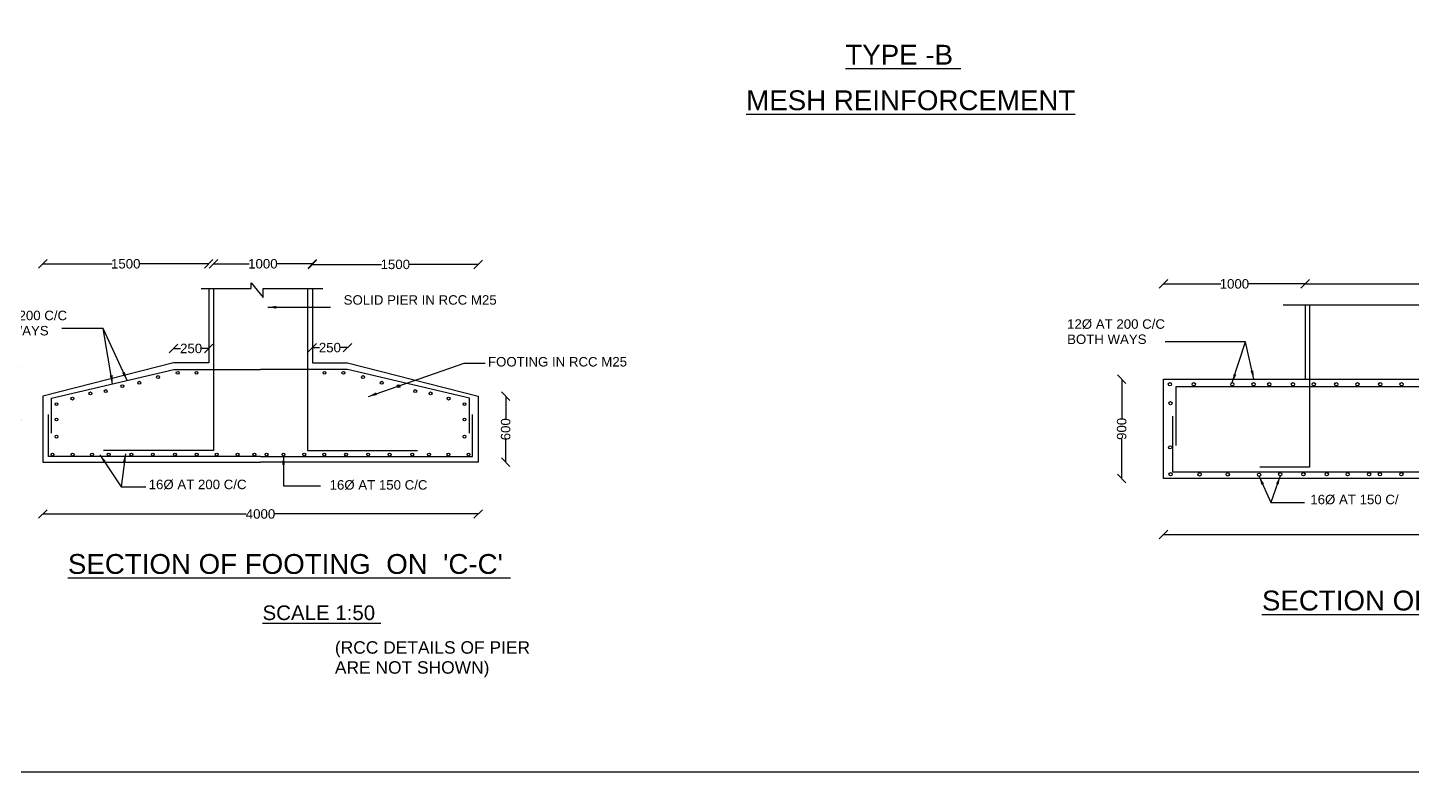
# Model space of a CAD drawing. Header units: millimetres. Extents: x -53245626 to -53218428, y 22137846 to 22155832.
# Drawn here: x -53241514 to -53233479, y 22137846 to 22142168 of the extents above; entities that cross this region are included whole.
import ezdxf

# ---------------------------------------------------------------- set-up
doc = ezdxf.new("R2010")
doc.units = ezdxf.units.MM
doc.header["$MEASUREMENT"] = 0
for name, color, linetype in [('DIMENSIONS', 7, 'Continuous'), ('DRAWING', 2, 'Continuous'), ('TEXT', 1, 'Continuous')]:
    doc.layers.add(name, color=color, linetype=linetype)
doc.styles.get("Standard").update_dxf_attribs({"font": 'arial.ttf', "height": 55})
doc.dimstyles.get("Standard").update_dxf_attribs({"dimtxt": 55, "dimasz": 50, "dimexe": 0.18, "dimexo": 0.0625, "dimgap": 0.09, "dimtad": 0, "dimdec": 0, "dimzin": 0, "dimdsep": 46, "dimtxsty": 'Standard', "dimblk": 'OBLIQUE', "dimcen": 0.09, "dimse1": 1, "dimse2": 1, "dimadec": 0, "dimazin": 0, "dimtfac": 1, "dimtdec": 0, "dimtofl": 0, "dimtmove": 0, "dimatfit": 3, "dimfxl": 1, "dimtolj": 1, "dimtzin": 0, "dimarcsym": 0})

# ---------------------------------------------------------------- blocks, each defined once
blk = doc.blocks.new('_Oblique')
at = {"color": 0, "linetype": 'ByBlock', "lineweight": -2}
blk.add_line((-0.5, -0.5), (0.5, 0.5), dxfattribs=at)
blk = doc.blocks.new('*D61')
at = {"layer": 'Defpoints', "color": 0, "transparency": 16777216}
for p in [(-53234100, 22140680.5), (-53234922.5, 22140127), (-53234100, 22140127)]:
    blk.add_point(p, dxfattribs=at)
at = {"layer": 'DIMENSIONS', "color": 0, "lineweight": -2, "transparency": 16777216}
for p, q in [((-53234922.5, 22140680.5), (-53234590.8, 22140680.5)), ((-53234100, 22140680.5), (-53234431.7, 22140680.5))]:
    blk.add_line(p, q, dxfattribs=at)
at = {"layer": 'DIMENSIONS', "color": 0, "lineweight": -2, "transparency": 16777216, "xscale": 50, "yscale": 50, "zscale": 50, "rotation": 180}
blk.add_blockref('_Oblique', (-53234922.5, 22140680.5), dxfattribs=at)
at = {"layer": 'DIMENSIONS', "color": 0, "lineweight": -2, "transparency": 16777216, "xscale": 50, "yscale": 50, "zscale": 50}
blk.add_blockref('_Oblique', (-53234100, 22140680.5), dxfattribs=at)
at = {"layer": 'DIMENSIONS', "color": 0, "transparency": 16777216, "insert": (-53234511.3, 22140680.5), "char_height": 55, "attachment_point": 5}
blk.add_mtext('\\A1;1000', dxfattribs=at)
blk = doc.blocks.new('*D62')
at = {"layer": 'Defpoints', "color": 0, "transparency": 16777216}
for p in [(-53232065, 22140680.5), (-53234100, 22140558.4), (-53232065, 22140558.4)]:
    blk.add_point(p, dxfattribs=at)
at = {"layer": 'DIMENSIONS', "color": 0, "lineweight": -2, "transparency": 16777216}
for p, q in [((-53234100, 22140680.5), (-53233164.6, 22140680.5)), ((-53232065, 22140680.5), (-53233000.4, 22140680.5))]:
    blk.add_line(p, q, dxfattribs=at)
at = {"layer": 'DIMENSIONS', "color": 0, "lineweight": -2, "transparency": 16777216, "xscale": 50, "yscale": 50, "zscale": 50, "rotation": 180}
blk.add_blockref('_Oblique', (-53234100, 22140680.5), dxfattribs=at)
at = {"layer": 'DIMENSIONS', "color": 0, "lineweight": -2, "transparency": 16777216, "xscale": 50, "yscale": 50, "zscale": 50}
blk.add_blockref('_Oblique', (-53232065, 22140680.5), dxfattribs=at)
at = {"layer": 'DIMENSIONS', "color": 0, "transparency": 16777216, "insert": (-53233082.5, 22140680.5), "char_height": 55, "attachment_point": 5}
blk.add_mtext('\\A1;3000', dxfattribs=at)
blk = doc.blocks.new('*D64')
at = {"layer": 'Defpoints', "color": 0, "transparency": 16777216}
for p in [(-53234922.5, 22139551.3), (-53231242.4, 22139551.3), (-53231242.4, 22139225.5)]:
    blk.add_point(p, dxfattribs=at)
at = {"layer": 'DIMENSIONS', "color": 0, "lineweight": -2, "transparency": 16777216}
for p, q in [((-53234922.5, 22139225.5), (-53233164.6, 22139225.5)), ((-53231242.4, 22139225.5), (-53233000.3, 22139225.5))]:
    blk.add_line(p, q, dxfattribs=at)
at = {"layer": 'DIMENSIONS', "color": 0, "lineweight": -2, "transparency": 16777216, "xscale": 50, "yscale": 50, "zscale": 50, "rotation": 180}
blk.add_blockref('_Oblique', (-53234922.5, 22139225.5), dxfattribs=at)
at = {"layer": 'DIMENSIONS', "color": 0, "lineweight": -2, "transparency": 16777216, "xscale": 50, "yscale": 50, "zscale": 50}
blk.add_blockref('_Oblique', (-53231242.4, 22139225.5), dxfattribs=at)
at = {"layer": 'DIMENSIONS', "color": 0, "transparency": 16777216, "insert": (-53233082.5, 22139225.5), "char_height": 55, "attachment_point": 5}
blk.add_mtext('\\A1;5000', dxfattribs=at)
blk = doc.blocks.new('*D65')
at = {"layer": 'Defpoints', "color": 0, "transparency": 16777216}
for p in [(-53241426.9, 22139645.1), (-53238899.7, 22139645.1), (-53238899.7, 22139345)]:
    blk.add_point(p, dxfattribs=at)
at = {"layer": 'DIMENSIONS', "color": 0, "lineweight": -2, "transparency": 16777216}
for p, q in [((-53241426.9, 22139345), (-53240246.5, 22139345)), ((-53238899.7, 22139345), (-53240080, 22139345))]:
    blk.add_line(p, q, dxfattribs=at)
at = {"layer": 'DIMENSIONS', "color": 0, "lineweight": -2, "transparency": 16777216, "xscale": 50, "yscale": 50, "zscale": 50, "rotation": 180}
blk.add_blockref('_Oblique', (-53241426.9, 22139345), dxfattribs=at)
at = {"layer": 'DIMENSIONS', "color": 0, "lineweight": -2, "transparency": 16777216, "xscale": 50, "yscale": 50, "zscale": 50}
blk.add_blockref('_Oblique', (-53238899.7, 22139345), dxfattribs=at)
at = {"layer": 'DIMENSIONS', "color": 0, "transparency": 16777216, "insert": (-53240163.3, 22139345), "char_height": 55, "attachment_point": 5}
blk.add_mtext('\\A1;4000', dxfattribs=at)
blk = doc.blocks.new('*D66')
at = {"layer": 'Defpoints', "color": 0, "transparency": 16777216}
for p in [(-53241580, 22140223.3), (-53240667.8, 22140223.3), (-53241426.9, 22139645.1)]:
    blk.add_point(p, dxfattribs=at)
at = {"layer": 'DIMENSIONS', "color": 0, "lineweight": -2, "transparency": 16777216}
for p, q in [((-53241580, 22140223.3), (-53241580, 22139994.9)), ((-53241580, 22139645.1), (-53241580, 22139873.4))]:
    blk.add_line(p, q, dxfattribs=at)
at = {"layer": 'DIMENSIONS', "color": 0, "lineweight": -2, "transparency": 16777216, "xscale": 50, "yscale": 50, "zscale": 50}
for p, rotation in [((-53241580, 22140223.3), 90), ((-53241580, 22139645.1), 270)]:
    blk.add_blockref('_Oblique', p, dxfattribs=dict(at, rotation=rotation))
at = {"layer": 'DIMENSIONS', "color": 0, "transparency": 16777216, "insert": (-53241580, 22139934.2), "char_height": 55, "attachment_point": 5, "rotation": 90}
blk.add_mtext('\\A1;900', dxfattribs=at)
blk = doc.blocks.new('*D67')
at = {"layer": 'Defpoints', "color": 0, "transparency": 16777216}
for p in [(-53240464.1, 22140305.5), (-53240667.8, 22140223.3), (-53240464.1, 22140223.3)]:
    blk.add_point(p, dxfattribs=at)
at = {"layer": 'DIMENSIONS', "color": 0, "lineweight": -2, "transparency": 16777216}
for p, q in [((-53240667.8, 22140305.5), (-53240627.2, 22140305.5)), ((-53240464.1, 22140305.5), (-53240504.7, 22140305.5))]:
    blk.add_line(p, q, dxfattribs=at)
at = {"layer": 'DIMENSIONS', "color": 0, "lineweight": -2, "transparency": 16777216, "xscale": 50, "yscale": 50, "zscale": 50, "rotation": 180}
blk.add_blockref('_Oblique', (-53240667.8, 22140305.5), dxfattribs=at)
at = {"layer": 'DIMENSIONS', "color": 0, "lineweight": -2, "transparency": 16777216, "xscale": 50, "yscale": 50, "zscale": 50}
blk.add_blockref('_Oblique', (-53240464.1, 22140305.5), dxfattribs=at)
at = {"layer": 'DIMENSIONS', "color": 0, "transparency": 16777216, "insert": (-53240566, 22140305.5), "char_height": 55, "attachment_point": 5}
blk.add_mtext('\\A1;250', dxfattribs=at)
blk = doc.blocks.new('*D68')
at = {"layer": 'Defpoints', "color": 0, "transparency": 16777216}
for p in [(-53239658.7, 22140310.5), (-53239862.4, 22140223.3), (-53239658.7, 22140223.3)]:
    blk.add_point(p, dxfattribs=at)
at = {"layer": 'DIMENSIONS', "color": 0, "lineweight": -2, "transparency": 16777216}
for p, q in [((-53239862.4, 22140310.5), (-53239821.8, 22140310.5)), ((-53239658.7, 22140310.5), (-53239699.3, 22140310.5))]:
    blk.add_line(p, q, dxfattribs=at)
at = {"layer": 'DIMENSIONS', "color": 0, "lineweight": -2, "transparency": 16777216, "xscale": 50, "yscale": 50, "zscale": 50, "rotation": 180}
blk.add_blockref('_Oblique', (-53239862.4, 22140310.5), dxfattribs=at)
at = {"layer": 'DIMENSIONS', "color": 0, "lineweight": -2, "transparency": 16777216, "xscale": 50, "yscale": 50, "zscale": 50}
blk.add_blockref('_Oblique', (-53239658.7, 22140310.5), dxfattribs=at)
at = {"layer": 'DIMENSIONS', "color": 0, "transparency": 16777216, "insert": (-53239760.6, 22140310.5), "char_height": 55, "attachment_point": 5}
blk.add_mtext('\\A1;250', dxfattribs=at)
blk = doc.blocks.new('*D69')
at = {"layer": 'Defpoints', "color": 0, "transparency": 16777216}
for p in [(-53238899.7, 22140028.5), (-53238899.7, 22139645.1), (-53238740.5, 22139645.1)]:
    blk.add_point(p, dxfattribs=at)
at = {"layer": 'DIMENSIONS', "color": 0, "lineweight": -2, "transparency": 16777216}
for p, q in [((-53238740.5, 22140028.5), (-53238740.5, 22139897.7)), ((-53238740.5, 22139645.1), (-53238740.5, 22139775.9))]:
    blk.add_line(p, q, dxfattribs=at)
at = {"layer": 'DIMENSIONS', "color": 0, "lineweight": -2, "transparency": 16777216, "xscale": 50, "yscale": 50, "zscale": 50}
for p, rotation in [((-53238740.5, 22140028.5), 90), ((-53238740.5, 22139645.1), 270)]:
    blk.add_blockref('_Oblique', p, dxfattribs=dict(at, rotation=rotation))
at = {"layer": 'DIMENSIONS', "color": 0, "transparency": 16777216, "insert": (-53238740.5, 22139836.8), "char_height": 55, "attachment_point": 5, "rotation": 90}
blk.add_mtext('\\A1;600', dxfattribs=at)
blk = doc.blocks.new('*D70')
at = {"layer": 'Defpoints', "color": 0, "transparency": 16777216}
for p in [(-53240464.1, 22140797), (-53240464.1, 22140223.3), (-53241426.9, 22140028.5)]:
    blk.add_point(p, dxfattribs=at)
at = {"layer": 'DIMENSIONS', "color": 0, "lineweight": -2, "transparency": 16777216}
for p, q in [((-53241426.9, 22140797), (-53241025, 22140797)), ((-53240464.1, 22140797), (-53240866, 22140797))]:
    blk.add_line(p, q, dxfattribs=at)
at = {"layer": 'DIMENSIONS', "color": 0, "lineweight": -2, "transparency": 16777216, "xscale": 50, "yscale": 50, "zscale": 50, "rotation": 180}
blk.add_blockref('_Oblique', (-53241426.9, 22140797), dxfattribs=at)
at = {"layer": 'DIMENSIONS', "color": 0, "lineweight": -2, "transparency": 16777216, "xscale": 50, "yscale": 50, "zscale": 50}
blk.add_blockref('_Oblique', (-53240464.1, 22140797), dxfattribs=at)
at = {"layer": 'DIMENSIONS', "color": 0, "transparency": 16777216, "insert": (-53240945.5, 22140797), "char_height": 55, "attachment_point": 5}
blk.add_mtext('\\A1;1500', dxfattribs=at)
blk = doc.blocks.new('*D71')
at = {"layer": 'Defpoints', "color": 0, "transparency": 16777216}
for p in [(-53239862.4, 22140797), (-53240436.6, 22140654.3), (-53239862.4, 22140654.3)]:
    blk.add_point(p, dxfattribs=at)
at = {"layer": 'DIMENSIONS', "color": 0, "lineweight": -2, "transparency": 16777216}
for p, q in [((-53240436.6, 22140797), (-53240229, 22140797)), ((-53239862.4, 22140797), (-53240070, 22140797))]:
    blk.add_line(p, q, dxfattribs=at)
at = {"layer": 'DIMENSIONS', "color": 0, "lineweight": -2, "transparency": 16777216, "xscale": 50, "yscale": 50, "zscale": 50, "rotation": 180}
blk.add_blockref('_Oblique', (-53240436.6, 22140797), dxfattribs=at)
at = {"layer": 'DIMENSIONS', "color": 0, "lineweight": -2, "transparency": 16777216, "xscale": 50, "yscale": 50, "zscale": 50}
blk.add_blockref('_Oblique', (-53239862.4, 22140797), dxfattribs=at)
at = {"layer": 'DIMENSIONS', "color": 0, "transparency": 16777216, "insert": (-53240149.5, 22140797), "char_height": 55, "attachment_point": 5}
blk.add_mtext('\\A1;1000', dxfattribs=at)
blk = doc.blocks.new('*D72')
at = {"layer": 'Defpoints', "color": 0, "transparency": 16777216}
for p in [(-53238899.7, 22140793.5), (-53239862.4, 22140223.3), (-53238899.7, 22140028.5)]:
    blk.add_point(p, dxfattribs=at)
at = {"layer": 'DIMENSIONS', "color": 0, "lineweight": -2, "transparency": 16777216}
for p, q in [((-53239862.4, 22140793.5), (-53239460.6, 22140793.5)), ((-53238899.7, 22140793.5), (-53239301.5, 22140793.5))]:
    blk.add_line(p, q, dxfattribs=at)
at = {"layer": 'DIMENSIONS', "color": 0, "lineweight": -2, "transparency": 16777216, "xscale": 50, "yscale": 50, "zscale": 50, "rotation": 180}
blk.add_blockref('_Oblique', (-53239862.4, 22140793.5), dxfattribs=at)
at = {"layer": 'DIMENSIONS', "color": 0, "lineweight": -2, "transparency": 16777216, "xscale": 50, "yscale": 50, "zscale": 50}
blk.add_blockref('_Oblique', (-53238899.7, 22140793.5), dxfattribs=at)
at = {"layer": 'DIMENSIONS', "color": 0, "transparency": 16777216, "insert": (-53239381, 22140793.5), "char_height": 55, "attachment_point": 5}
blk.add_mtext('\\A1;1500', dxfattribs=at)
blk = doc.blocks.new('*D166')
at = {"layer": 'Defpoints', "color": 0, "transparency": 16777216}
for p in [(-53234922.5, 22140127), (-53235165.5, 22139551.3), (-53234922.5, 22139551.3)]:
    blk.add_point(p, dxfattribs=at)
at = {"layer": 'DIMENSIONS', "color": 0, "lineweight": -2, "transparency": 16777216}
for p, q in [((-53235165.5, 22140127), (-53235165.5, 22139899.9)), ((-53235165.5, 22139551.3), (-53235165.5, 22139778.4))]:
    blk.add_line(p, q, dxfattribs=at)
at = {"layer": 'DIMENSIONS', "color": 0, "lineweight": -2, "transparency": 16777216, "xscale": 50, "yscale": 50, "zscale": 50}
for p, rotation in [((-53235165.5, 22140127), 90), ((-53235165.5, 22139551.3), 270)]:
    blk.add_blockref('_Oblique', p, dxfattribs=dict(at, rotation=rotation))
at = {"layer": 'DIMENSIONS', "color": 0, "transparency": 16777216, "insert": (-53235165.5, 22139839.1), "char_height": 55, "attachment_point": 5, "rotation": 90}
blk.add_mtext('\\A1;900', dxfattribs=at)

msp = doc.modelspace()

# ---------------------------------------------------------------- linework, layer by layer
at = {"layer": 'DIMENSIONS', "color": 0}
msp.add_lwpolyline([(-53218449.6, 22137845.5), (-53245626, 22137845.5), (-53245626, 22155832.5), (-53218449.6, 22155832.5)], close=True, dxfattribs=at)
at = {"layer": 'DRAWING', "color": 0}
for points in [[(-53240464.1, 22140654.3), (-53240464.1, 22140223.3), (-53240667.8, 22140223.3), (-53241426.9, 22140028.5), (-53241426.9, 22139645.1), (-53240163.3, 22139645.1)], [(-53240436.6, 22140654.3), (-53240436.6, 22139713.5), (-53241074.4, 22139713.5)], [(-53240507.5, 22140654.3), (-53240217.4, 22140654.3), (-53240217.4, 22140687.3), (-53240147.9, 22140602.4), (-53240147.9, 22140654.3), (-53239801.6, 22140654.3)], [(-53239862.4, 22140654.3), (-53239862.4, 22140223.3), (-53239658.7, 22140223.3), (-53238899.7, 22140028.5), (-53238899.7, 22139645.1), (-53240163.3, 22139645.1)], [(-53239889.9, 22140654.3), (-53239889.9, 22139713.5), (-53239252.2, 22139713.5)], [(-53234075, 22140558.4), (-53234075, 22139617.4), (-53234364.1, 22139617.4)], [(-53234228.7, 22140558.4), (-53233198.3, 22140558.4), (-53233198.3, 22140593.2), (-53233115.5, 22140511.1), (-53233115.5, 22140558.4), (-53231933.8, 22140558.4)], [(-53234100, 22140558.4), (-53234100, 22140127)], [(-53241376.5, 22139814.2), (-53241376.5, 22140016.4), (-53240667.2, 22140184.6), (-53240163.3, 22140184.6)], [(-53238950, 22139814.2), (-53238950, 22140016.4), (-53239659.3, 22140184.6), (-53240163.3, 22140184.6)], [(-53233082.5, 22139551.3), (-53234922.5, 22139551.3), (-53234922.5, 22140127), (-53233082.5, 22140127)], [(-53233082.5, 22140082.2), (-53234851.1, 22140082.2), (-53234851.1, 22139742.6)], [(-53240163.3, 22139677.9), (-53241394.4, 22139677.9), (-53241394.4, 22139922.6)], [(-53240163.3, 22139677.9), (-53238932.1, 22139677.9), (-53238932.1, 22139922.6)], [(-53234871.1, 22139912.2), (-53234871.1, 22139589.6), (-53233082.5, 22139589.6)]]:
    msp.add_lwpolyline(points, dxfattribs=at)
for centre, radius in [((-53240758, 22140139.4), 8.5), ((-53240644, 22140164.5), 8.5), ((-53240534.6, 22140164.5), 8.5), ((-53239791.9, 22140164.5), 8.5), ((-53239682.5, 22140164.5), 8.5), ((-53239568.5, 22140139.4), 8.5), ((-53241061.5, 22140058.2), 8.5), ((-53240964.8, 22140086.8), 8.5), ((-53240867.2, 22140106.6), 8.5), ((-53239459.4, 22140106.6), 8.5), ((-53239361.7, 22140086.8), 8.5), ((-53239265.1, 22140058.2), 8.5), ((-53234885.7, 22140098.5), 9.56), ((-53234747.4, 22140098.5), 9.56), ((-53234523.4, 22140098.5), 9.56), ((-53234399.8, 22140098.5), 9.56), ((-53234309.2, 22140098.5), 9.56), ((-53234171.5, 22140098.5), 9.56), ((-53234050.6, 22140098.5), 9.56), ((-53233920.5, 22140098.5), 9.56), ((-53233797.1, 22140098.5), 9.56), ((-53233664.8, 22140098.5), 9.56), ((-53233540.8, 22140098.5), 9.56), ((-53241347.2, 22139982.4), 8.5), ((-53241254.6, 22140014.9), 8.5), ((-53241150.3, 22140045), 8.5), ((-53239176.2, 22140045), 8.5), ((-53239071.9, 22140014.9), 8.5), ((-53238979.3, 22139982.4), 8.5), ((-53234882.2, 22139987.4), 9.56), ((-53241347.2, 22139893.6), 8.5), ((-53238979.3, 22139893.6), 8.5), ((-53241347.2, 22139793.7), 8.5), ((-53238979.3, 22139793.7), 8.5), ((-53234883.9, 22139731.8), 9.56), ((-53241370.3, 22139690), 8.5), ((-53241253.6, 22139690), 8.5), ((-53241141.1, 22139690), 8.5), ((-53241043.9, 22139690), 8.5), ((-53240912.7, 22139690), 8.5), ((-53240788.1, 22139690), 8.5), ((-53240660.1, 22139690), 8.5), ((-53240533.1, 22139690), 8.5), ((-53240417.2, 22139690), 8.5), ((-53240296.6, 22139690), 8.5), ((-53240198.5, 22139690), 8.5), ((-53240128.1, 22139690), 8.5), ((-53240030, 22139690), 8.5), ((-53239909.3, 22139690), 8.5), ((-53239793.4, 22139690), 8.5), ((-53239666.4, 22139690), 8.5), ((-53239538.4, 22139690), 8.5), ((-53239413.8, 22139690), 8.5), ((-53239282.6, 22139690), 8.5), ((-53239185.4, 22139690), 8.5), ((-53239072.9, 22139690), 8.5), ((-53238956.3, 22139690), 8.5), ((-53234882.1, 22139576), 9.56), ((-53234713.5, 22139574.8), 9.56), ((-53234549.7, 22139574.2), 9.56), ((-53234368.1, 22139572.8), 9.56), ((-53234245.4, 22139575.2), 9.56), ((-53234111, 22139575.8), 9.56), ((-53233975.6, 22139575.8), 9.56), ((-53233854.1, 22139575.8), 9.56), ((-53233729.6, 22139575.8), 9.56), ((-53233666.8, 22139575.8), 9.56), ((-53233541.7, 22139575.8), 9.56)]:
    msp.add_circle(centre, radius, dxfattribs=at)

# ---------------------------------------------------------------- texts
at = {"layer": 'TEXT', "color": 0}
for s, height, p in [('%%UTYPE -B ', 115, (-53236769.2, 22141953.3)), ('%%UMESH REINFORCEMENT', 115, (-53237344.5, 22141688.9)), ('SOLID PIER IN RCC M25', 55, (-53239680.6, 22140559.8)), ('12Ø AT 200 C/C ', 55, (-53241853.6, 22140469.8)), ('12Ø AT 200 C/C', 55, (-53235482.2, 22140420)), ('BOTH WAYS ', 55, (-53241853.6, 22140381.4)), ('BOTH WAYS', 55, (-53235482.2, 22140331.7)), ('FOOTING IN RCC M25', 55, (-53238843, 22140201)), ('16Ø AT 200 C/C ', 55, (-53240812.3, 22139489)), ('16Ø AT 150 C/C ', 55, (-53239762.3, 22139486.3)), ('16Ø AT 150 C/ ', 55, (-53234070.8, 22139401.6)), ("%%USECTION OF FOOTING  ON  'C-C' ", 115, (-53241281, 22138997.4)), ("%%USECTION OF FOOTING ON 'D-D'", 115, (-53234351.4, 22138785.1)), ('%%USCALE 1:50 ', 85, (-53240151.6, 22138729.1)), ('(RCC DETAILS OF PIER ', 72.239, (-53239731.6, 22138534.1)), ('ARE NOT SHOWN)', 72.239, (-53239731.6, 22138418))]:
    msp.add_text(s, height=height, dxfattribs=at).set_placement(p)

# ---------------------------------------------------------------- dimensions: what is measured, and where the dimension line sits
at = {"layer": 'DIMENSIONS', "color": 0}
for base, p1, p2, text, picture, middle in [((-53240464.1, 22140797), (-53241426.9, 22140028.5), (-53240464.1, 22140223.3), '1500', '*D70', (-53240945.5, 22140797)), ((-53239862.4, 22140797), (-53240436.6, 22140654.3), (-53239862.4, 22140654.3), '1000', '*D71', (-53240149.5, 22140797)), ((-53238899.7, 22140793.5), (-53239862.4, 22140223.3), (-53238899.7, 22140028.5), '1500', '*D72', (-53239381, 22140793.5)), ((-53234100, 22140680.5), (-53234922.5, 22140127), (-53234100, 22140127), '1000', '*D61', (-53234511.3, 22140680.5)), ((-53232065, 22140680.5), (-53234100, 22140558.4), (-53232065, 22140558.4), '3000', '*D62', (-53233082.5, 22140680.5)), ((-53240464.1, 22140305.5), (-53240667.8, 22140223.3), (-53240464.1, 22140223.3), '250', '*D67', (-53240566, 22140305.5)), ((-53239658.7, 22140310.5), (-53239862.4, 22140223.3), (-53239658.7, 22140223.3), '250', '*D68', (-53239760.6, 22140310.5)), ((-53238899.7, 22139345), (-53241426.9, 22139645.1), (-53238899.7, 22139645.1), '4000', '*D65', (-53240163.3, 22139345)), ((-53231242.4, 22139225.5), (-53234922.5, 22139551.3), (-53231242.4, 22139551.3), '5000', '*D64', (-53233082.5, 22139225.5))]:
    dim = msp.add_linear_dim(base=base, p1=p1, p2=p2, text=text, dimstyle='Standard', dxfattribs=at)
    dim.commit()
    dim.dimension.update_dxf_attribs({"geometry": picture, "text_midpoint": middle})
for base, p1, p2, text, picture, middle in [((-53241580, 22140223.3), (-53241426.9, 22139645.1), (-53240667.8, 22140223.3), '900', '*D66', (-53241580, 22139934.2)), ((-53235165.5, 22139551.3), (-53234922.5, 22140127), (-53234922.5, 22139551.3), '900', '*D166', (-53235165.5, 22139839.1)), ((-53238740.5, 22139645.1), (-53238899.7, 22140028.5), (-53238899.7, 22139645.1), '600', '*D69', (-53238740.5, 22139836.8))]:
    dim = msp.add_linear_dim(base=base, p1=p1, p2=p2, angle=90, text=text, dimstyle='Standard', dxfattribs=at)
    dim.commit()
    dim.dimension.update_dxf_attribs({"geometry": picture, "text_midpoint": middle})

# ---------------------------------------------------------------- leaders
for points in [[(-53240121, 22140545), (-53239757, 22140545)], [(-53240937.5, 22140120.5), (-53241076.5, 22140421), (-53241315.5, 22140421)], [(-53241021.9, 22140100.5), (-53241076.5, 22140421)], [(-53234398.5, 22140127), (-53234447.5, 22140343.5), (-53234913.5, 22140343.5)], [(-53234523.4, 22140108), (-53234447.5, 22140343.5)], [(-53239537.5, 22140026.5), (-53238980.5, 22140220.5), (-53238859.5, 22140220.5)], [(-53241095, 22139689), (-53240972.5, 22139503.5), (-53240828.5, 22139503.5)], [(-53240947, 22139695), (-53240972.5, 22139503.5)], [(-53240030, 22139681.5), (-53240030, 22139508), (-53239814.5, 22139508)], [(-53234367.1, 22139563.3), (-53234300.5, 22139411), (-53234105, 22139411)], [(-53234245.4, 22139565.7), (-53234300.5, 22139411)]]:
    msp.add_leader(points, dimstyle='Standard', override={"dimgap": 0.09, "dimtad": 0}, dxfattribs=at)

doc.saveas('drawing.dxf')
